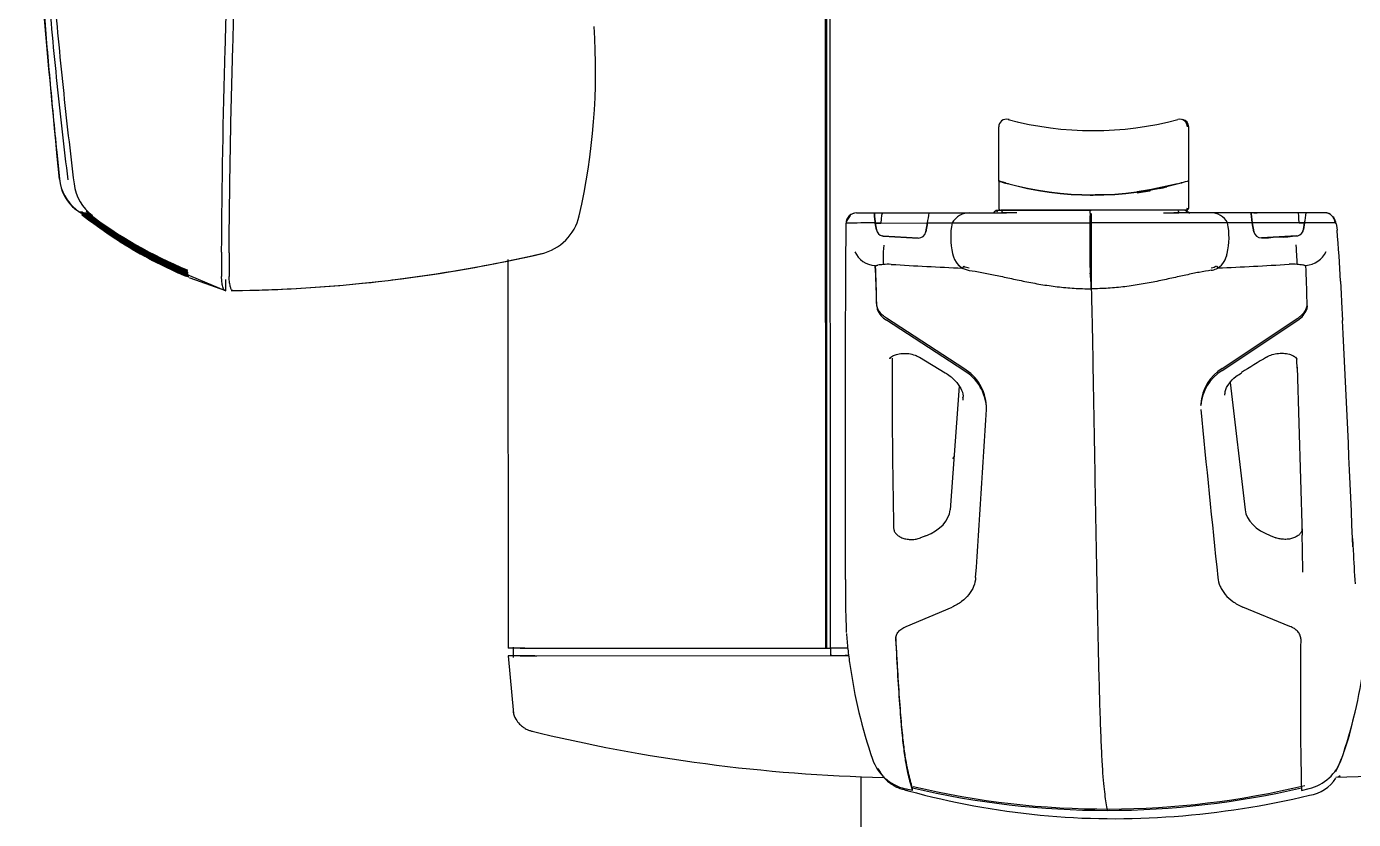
# Model space of a CAD drawing. Header units: millimetres. Extents: x -6176 to 11988, y -1403 to 10916.
# Drawn here: x -5974 to -5447, y 3902 to 4217 of the extents above; entities that cross this region are included whole.
import ezdxf

# ---------------------------------------------------------------- set-up
doc = ezdxf.new("R2010")
doc.units = ezdxf.units.MM

# ---------------------------------------------------------------- blocks, each defined once
blk = doc.blocks.new('08864')
at = {"color": 0, "linetype": 'Continuous'}
for p, q in [((-112.41, 1163.1), (-112.59, 1651.38)), ((-114.25, 1163.1), (-114.34, 1424.05)), ((-113.82, 1163.1), (-113.91, 1424.05)), ((-41.39, 1373.14), (-41.82, 1373.14)), ((-38.08, 1372.33), (-38.16, 1372.33)), ((-45.59, 1348.72), (-45.59, 1370.24)), ((29.83, 1370.24), (29.83, 1348.72)), ((29.91, 1348.72), (29.91, 1370.24)), ((29.92, 1348.72), (29.92, 1370.24)), ((-45.59, 1348.72), (-45.59, 1338.1)), ((14.39, 1345.2), (9.39, 1344.43)), ((14.39, 1344.69), (9.39, 1343.93)), ((14.42, 1345.2), (14.39, 1345.2)), ((14.39, 1345.2), (14.39, 1344.69)), ((14.42, 1344.69), (14.39, 1344.69)), ((25.42, 1347.6), (14.42, 1345.2)), ((14.42, 1345.2), (14.42, 1344.69)), ((19.63, 1346.02), (18.19, 1345.74)), ((25.49, 1347.6), (25.42, 1347.6)), ((29.4, 1348.72), (29.92, 1348.72)), ((29.4, 1348.72), (29.83, 1348.72)), ((29.92, 1338.1), (29.92, 1348.72)), ((-0.15, 1343.26), (-7.27, 1343.26)), ((-412.75, 1337.73), (-410.27, 1336.05)), ((-411.07, 1336.38), (-411.08, 1336.38)), ((-411.04, 1336.39), (-411.01, 1336.39)), ((-411, 1336.37), (-411.04, 1336.37)), ((-410.89, 1336.35), (-410.95, 1336.36)), ((-410.91, 1336.39), (-410.93, 1336.39)), ((-409.66, 1336.39), (-410.93, 1336.39)), ((-410.73, 1336.34), (-410.8, 1336.34)), ((-410.24, 1336.29), (-410.37, 1336.3)), ((-409.91, 1336.25), (-410.07, 1336.27)), ((-409.5, 1336.19), (-409.68, 1336.22)), ((-409.03, 1336.12), (-409.24, 1336.15)), ((-408.5, 1336.05), (-408.74, 1336.08)), ((-407.91, 1335.97), (-408.18, 1336)), ((-408.12, 1336.82), (-405.68, 1334.97)), ((-407.27, 1335.88), (-407.56, 1335.92)), ((-104.57, 1334.97), (-106.16, 1332.65)), ((-94.91, 1336.02), (-91.76, 1336.02)), ((-91.76, 1336.02), (-73.21, 1336.03)), ((-73.21, 1336.03), (-57, 1336.04)), ((-57, 1336.04), (-42.5, 1336.04)), ((-57, 1336.04), (-48.58, 1336.04)), ((-47.33, 1336.51), (-46.65, 1337.08)), ((-46.65, 1337.08), (-44.13, 1337.08)), ((-45.95, 1337.08), (-46.46, 1336.53)), ((-42.62, 1337.1), (-44.59, 1337.1)), ((-42.5, 1336.04), (-44.47, 1336.04)), ((-44.25, 1336.54), (-44.13, 1337.08)), ((-44.13, 1337.08), (-9.22, 1337.1)), ((-9.16, 1337.1), (-42.62, 1337.1)), ((-38.32, 1336.02), (-42.5, 1336.04)), ((-42.49, 1337.08), (-8.86, 1337.1)), ((-9.23, 1336.56), (-9.22, 1337.1)), ((-9.23, 1336.56), (-9.22, 1337.1)), ((25.78, 1337.1), (-9.22, 1337.1)), ((-9.22, 1337.1), (-8.86, 1337.1)), ((28.47, 1337.1), (-8.86, 1337.1)), ((-8.86, 1335.82), (-8.85, 1307.03)), ((19.87, 1336.05), (24.06, 1336.07)), ((38.58, 1336.07), (24.06, 1336.07)), ((24.06, 1336.07), (26.05, 1336.07)), ((28.4, 1337.1), (25.78, 1337.1)), ((25.87, 1336.57), (25.78, 1337.1)), ((28.47, 1337.1), (28.4, 1337.1)), ((29.08, 1336.54), (28.4, 1337.1)), ((29.13, 1336.54), (28.47, 1337.1)), ((28.79, 1337.1), (28.47, 1337.1)), ((29.13, 1336.54), (28.47, 1337.1)), ((28.63, 1337.1), (28.79, 1337.1)), ((29.39, 1336.6), (28.79, 1337.1)), ((30.45, 1336.1), (29.5, 1336.53)), ((38.58, 1336.07), (30.41, 1336.07)), ((54.81, 1336.08), (38.58, 1336.07)), ((73.4, 1336.08), (54.81, 1336.08)), ((76.56, 1336.08), (73.4, 1336.08)), ((83.96, 1336.09), (83.93, 1336.09)), ((87.59, 1334.2), (87.14, 1334.48)), ((-106.32, 1330.9), (-106.34, 1329.09)), ((-106.29, 1331.63), (-106.32, 1330.9)), ((-106.22, 1332.01), (-106.14, 1332.02)), ((-106.22, 1332.01), (-106.22, 1332.01)), ((-106.14, 1332.02), (-106.13, 1332.02)), ((-94.6, 1332.02), (-94.6, 1332.02)), ((-94.6, 1332.02), (-92.48, 1332.02)), ((-94.15, 1329.32), (-94.6, 1332.02)), ((-92.48, 1332.02), (-94.6, 1332.02)), ((-94.6, 1332.02), (-94.15, 1329.32)), ((-94.6, 1332.02), (-94.6, 1332.02)), ((-92.48, 1332.02), (-92.43, 1332.02)), ((-92.43, 1332.02), (-92.42, 1332.02)), ((-92.42, 1332.02), (-73.88, 1332.03)), ((-74.5, 1328.52), (-73.88, 1332.03)), ((-73.88, 1332.03), (-74.5, 1328.52)), ((-73.88, 1332.03), (-64.07, 1332.03)), ((-64.07, 1332.03), (-9.37, 1332.06)), ((45.36, 1332.08), (-9.37, 1332.06)), ((55.18, 1332.08), (45.36, 1332.08)), ((73.76, 1332.09), (55.18, 1332.08)), ((55.78, 1328.57), (55.18, 1332.08)), ((55.18, 1332.08), (55.78, 1328.57)), ((73.77, 1332.09), (73.76, 1332.09)), ((73.82, 1332.09), (73.77, 1332.09)), ((75.95, 1332.09), (73.82, 1332.09)), ((73.82, 1332.09), (75.95, 1332.09)), ((75.48, 1329.39), (75.95, 1332.09)), ((75.95, 1332.09), (75.48, 1329.39)), ((75.95, 1332.09), (75.95, 1332.09)), ((75.95, 1332.09), (75.95, 1332.09)), ((87.93, 1332.09), (87.92, 1332.09)), ((88.06, 1332.08), (87.93, 1332.09)), ((88.06, 1332.08), (88.07, 1332.08)), ((88.07, 1332.08), (88.1, 1332.07)), ((88.1, 1332.07), (88.33, 1331.91)), ((88.33, 1331.91), (88.39, 1331.83)), ((88.39, 1331.83), (88.45, 1331.7)), ((88.45, 1331.7), (88.63, 1330.97)), ((88.63, 1330.97), (88.87, 1329.16)), ((-91.49, 1326.86), (-91.91, 1326.93)), ((-77.53, 1326.04), (-91.49, 1326.86)), ((-91.49, 1326.86), (-77.53, 1326.04)), ((58.82, 1326.09), (72.79, 1326.92)), ((72.79, 1326.92), (58.82, 1326.09)), ((67.46, 1326.46), (62.57, 1326.2)), ((72.79, 1326.92), (73.21, 1326.99)), ((-374.62, 1314.39), (-352.61, 1305.04)), ((-240.59, 1317.46), (-240.53, 1163.06)), ((-94.5, 1313.16), (-94.61, 1314.74)), ((-59.49, 1314.9), (-60.06, 1314.13)), ((41, 1314.94), (41.55, 1314.17)), ((76.52, 1313.22), (76.41, 1314.81)), ((-366.91, 1310.27), (-352.86, 1305.14)), ((90.24, 1308.85), (90.53, 1303.83)), ((90.53, 1303.83), (90.69, 1300.76)), ((-106.51, 1300.69), (-106.53, 1293.28)), ((-94.06, 1299.05), (-93.85, 1297.77)), ((76.96, 1299.11), (76.8, 1297.83)), ((90.69, 1300.76), (91.08, 1293.35)), ((-59.47, 1273.38), (-90.11, 1293.4)), ((-59.46, 1274.15), (-90.1, 1294.16)), ((43.26, 1273.42), (73.24, 1293.46)), ((43.27, 1274.19), (73.25, 1294.22)), ((-77.04, 1278.67), (-66.84, 1272.5)), ((72.97, 1274.8), (75, 1208.03)), ((-61.3, 1267.18), (-64.91, 1218.05)), ((46.45, 1268.7), (52.31, 1218.09)), ((34.67, 1260.23), (34.66, 1259.46)), ((-50.4, 1257.89), (-50.38, 1259.33)), ((-87.33, 1210.79), (-87.33, 1210.8)), ((-74.48, 1207.77), (-76.7, 1206.92)), ((62.31, 1207.82), (64.57, 1206.97)), ((-106.55, 1206.59), (-106.54, 1201.83)), ((-76.7, 1206.92), (-76.7, 1206.92)), ((64.57, 1206.97), (64.57, 1206.97)), ((95.19, 1203.38), (95.02, 1206.88)), ((95.02, 1206.66), (95.24, 1201.91)), ((-106.51, 1188.55), (-106.5, 1184.58)), ((-106.5, 1184.58), (-106.48, 1181.93)), ((-106.46, 1180.31), (-106.46, 1180.18)), ((-82.36, 1171.69), (-64.11, 1179.39)), ((70.09, 1171.75), (51.37, 1179.43)), ((-240.53, 1160.06), (-238.42, 1137.11)), ((-238.53, 1163.48), (-238.53, 1159.33)), ((-235.69, 1163.06), (-230.63, 1163.06)), ((-235.69, 1160.06), (-230.63, 1160.06)), ((-233.92, 1163.06), (-229.87, 1163.06)), ((-229.87, 1160.06), (-233.92, 1160.06)), ((-233.25, 1160.06), (-229.07, 1160.06)), ((-230.63, 1160.06), (-106.58, 1160.11)), ((-229.87, 1163.06), (-113.82, 1163.1)), ((-229.87, 1160.06), (-112.25, 1160.1)), ((-229.07, 1160.06), (-112.17, 1160.1)), ((-114.25, 1163.1), (-113.82, 1163.1)), ((-113.82, 1163.1), (-112.25, 1163.1)), ((-112.41, 1163.1), (-112.4, 1163.1)), ((-111.17, 1163.1), (-112.41, 1163.1)), ((-111.92, 1160.1), (-112.4, 1160.1)), ((-112.25, 1160.1), (-112.25, 1163.1)), ((-111.92, 1160.1), (-105.19, 1160.11)), ((-105.14, 1160.11), (-106.58, 1160.11)), ((-100.32, 1112.09), (-99.93, 56.52)), ((-79.82, 1106.51), (-82.85, 1107.22)), ((-79.82, 1106.51), (-79.83, 1107.55)), ((74.72, 1106.57), (77.75, 1107.28))]:
    blk.add_line(p, q, dxfattribs=at)
for centre, radius, start, end in [((-466.03, 1392.75), 260.28, 347.1497, 3.8219), ((-466.03, 1392.75), 260.28, 347.1497, 3.8219), ((-42.59, 1370.24), 3, 75.196, 180.0059), ((-8.09, 1500.72), 131.96, 255.1913, 284.8087), ((26.4, 1370.24), 3, 359.9941, 104.804), ((26.92, 1370.24), 3, 359.9941, 78.6035), ((-402.36, 1350.51), 16.41, 183.4875, 233.2662), ((-394.6, 1349.8), 18.51, 187.0464, 233.2381), ((-8.14, 1474.72), 131.46, 254.7877, 285.2123), ((-8.14, 1471.07), 127.96, 254.3613, 285.6387), ((-0.46, 1440.3), 96.39, 281.1536, 283.0268), ((-19.13, 1511.44), 169.81, 285.5369, 286.6086), ((-9.86, 1483.14), 140.04, 284.9843, 286.281), ((-7.57, 1471.29), 128.18, 269.2626, 269.7587), ((-299.63, 1475.35), 177.83, 231.4293, 231.7263), ((-299.77, 1475.4), 177.65, 231.545, 247.5117), ((-299.85, 1475.46), 177.54, 231.6261, 231.9304), ((-299.9, 1475.48), 177.44, 231.6874, 247.5061), ((-299.2, 1475.3), 178.35, 231.6316, 247.0858), ((-299.25, 1475.31), 178.3, 231.6431, 247.1024), ((-299.33, 1475.31), 178.23, 231.6595, 247.1322), ((-299.38, 1475.31), 178.17, 231.6702, 247.5341), ((-299.46, 1475.32), 178.08, 231.6876, 247.1889), ((-299.51, 1475.32), 178.01, 231.6977, 247.5262), ((-299.13, 1475.31), 178.42, 231.7637, 247.1598), ((-299.08, 1475.31), 178.45, 231.7512, 247.1425), ((-300.04, 1475.58), 177.23, 231.8589, 247.5023), ((-300.13, 1475.69), 177.13, 231.9762, 247.5083), ((-299.59, 1475.35), 177.91, 232.0327, 247.1423), ((-300.17, 1475.72), 177.02, 232.0539, 247.5009), ((-299.63, 1475.35), 177.83, 232.0422, 247.5186), ((-299.72, 1475.39), 177.73, 232.064, 247.5178), ((-300.27, 1475.85), 176.92, 232.1873, 247.5102), ((-300.32, 1475.89), 176.8, 232.2736, 247.5025), ((-299.85, 1475.46), 177.54, 232.2849, 247.5127), ((-299.99, 1475.56), 177.34, 232.3228, 247.5093), ((-300.42, 1476.06), 176.71, 232.4239, 247.5158), ((-300.46, 1476.1), 176.59, 232.519, 247.5079), ((-300.57, 1476.3), 176.51, 232.687, 247.5255), ((-300.61, 1476.35), 176.38, 232.7914, 247.5175), ((-158.01, 1348.15), 85.66, 349.1524, 351.8648), ((-157.94, 1348.14), 85.59, 349.1513, 351.866), ((-57.25, 1328.22), 7.82, 88.2148, 150.7858), ((-57.25, 1328.22), 7.82, 88.2148, 150.7858), ((-44.59, 1338.1), 1, 179.9956, 269.9956), ((62.81, 1331.78), 72.18, 176.7299, 179.7817), ((-21.24, 1336.68), 12.01, 356.2775, 359.4324), ((-20.55, 1336.65), 11.32, 356.182, 359.5279), ((28.4, 1338.1), 1, 270.0044, 0.0044), ((28.92, 1338.1), 1, 270, 358.8544), ((30.37, 1338.07), 2, 230.0056, 270.0173), ((38.78, 1328.65), 7.42, 27.4558, 91.5243), ((38.78, 1328.65), 7.42, 27.4558, 91.5243), ((57, 2170.53), 834.45, 269.91442, 270.00533), ((37.83, 1339.92), 38.91, 348.3853, 354.3432), ((41.47, 1339.37), 35.24, 348.0743, 354.6531), ((7726.14, 1269.61), 7832.7, 179.564932, 179.713479), ((-100.03, 1331.18), 6.28, 174.7148, 175.8901), ((-103.99, 1331.53), 2.3, 172.2811, 174.3532), ((-106.19, 1331.98), 0.0396, 132.6149, 147.1168), ((-95.43, -6179.49), 7511.52, 89.993703, 90.081649), ((-94.3, -7900.26), 9232.29, 90.001888, 90.073445), ((-91.23, 1329.82), 2.97, 189.5449, 256.7292), ((-91.23, 1329.82), 2.97, 189.5465, 256.7276), ((-37.12, 1326.38), 27.54, 168.144, 193.6523), ((-37.12, 1326.38), 27.54, 168.144, 193.6523), ((1137.45, 1327.02), 1146.84, 179.74838, 180.46117), ((1133.72, 1326.99), 1143.11, 179.74633, 180.46145), ((16.99, 1326.4), 28.94, 347.0587, 11.3147), ((16.99, 1326.4), 28.94, 347.0587, 11.3147), ((72.53, 1329.9), 3, 283.2927, 350.0391), ((72.53, 1329.9), 3, 283.2917, 350.0401), ((82.8, -8464.74), 9796.83, 89.970038, 90.04005), ((82.86, -9160.46), 10492.55, 89.972368, 90.037738), ((-482.59, 1280.17), 573.55, 2.86688, 4.90019), ((-299.01, 1475.32), 178.5, 237.6047, 247.1209), ((-91.22, 1329.84), 2.99, 256.7191, 264.8611), ((-77.45, 1329.04), 3, 268.4384, 350.0228), ((-77.45, 1329.04), 3, 268.4385, 350.0227), ((58.73, 1329.09), 3, 189.9505, 271.694), ((58.73, 1329.09), 3, 189.9557, 271.6888), ((56.46, 1473.08), 147, 270.9165, 272.3805), ((56.17, 1502.78), 176.68, 273.6621, 274.8724), ((72.52, 1329.91), 3.01, 275.1709, 283.2941), ((216.15, 1314.57), 570.54, 179.4164, 180.3853), ((184.75, 1314.64), 536.14, 179.413, 180.4152), ((-356.64, 1880.87), 575.74, 270.67455, 282.98412), ((-356.64, 1880.87), 575.74, 270.67455, 282.98412), ((-356.69, 1882.72), 577.59, 276.96171, 283.03138), ((-56, 1321.05), 7.97, 188.4631, 260.5372), ((-55.23, 1321.48), 8.8, 190.5165, 236.6951), ((36.51, 1321.39), 8.81, 304.8797, 350.3585), ((75.72, 1324.89), 9.76, 274.43, 334.2821), ((-298.96, 1475.32), 178.53, 244.8188, 247.1056), ((-346.09, 1315.19), 22.04, 184.7073, 185.1835), ((-351.61, 1314.65), 16.49, 185.9581, 186.547), ((-413.38, 1296.65), 319.35, 0.5676, 3.3026), ((-654.92, 1288.72), 560.95, 1.0546, 2.4965), ((-70.72, 1121.92), 194.71, 96.1146, 96.745), ((-89.39, 1296.88), 18.75, 86.5319, 96.3481), ((-14.78, 2454.68), 1141.45, 266.30947, 267.7263), ((-56.34, 1320.87), 6.75, 242.1097, 261.7203), ((78.84, 1317.05), 88.19, 179.5192, 183.1999), ((78.71, 1317.05), 88.06, 179.5187, 183.2048), ((37.94, 1320.47), 6.31, 278.6455, 298.9222), ((-4.74, 2459.94), 1146.71, 272.31338, 273.72587), ((70.93, 1296.42), 19.27, 83.7884, 93.4479), ((36.39, 964.87), 352.61, 83.6756, 84.0374), ((-473.52, 1289.06), 550.58, 1.0455, 2.5147), ((-355.15, 1314.22), 12.92, 187.4878, 188.1808), ((-357.86, 1313.81), 10.18, 189.2602, 190.0669), ((-360.19, 1313.37), 7.82, 191.3214, 192.2796), ((-362.17, 1312.91), 5.78, 193.7836, 194.957), ((-363.68, 1312.48), 4.21, 196.7858, 198.2338), ((-364.81, 1312.09), 3.01, 200.4789, 202.2873), ((-365.66, 1311.72), 2.09, 205.0784, 207.3908), ((-366.23, 1311.4), 1.44, 210.9657, 213.9336), ((-366.58, 1311.15), 1.01, 218.3554, 222.0731), ((-366.81, 1310.92), 0.676, 227.8288, 232.7973), ((-366.88, 1310.82), 0.562, 239.6877, 245.21), ((-366.94, 1310.68), 0.41, 253.5574, 260.1673), ((-356.69, 1882.72), 577.59, 270.60314, 276.50961), ((-66.82, 1305.6), 57.98, 0.2966, 6.4616), ((-66.82, 1305.6), 57.98, 0.2966, 6.4616), ((-85.94, 1300.75), 8.45, 200.6593, 240.4293), ((69.25, 1300.34), 7.96, 300.0349, 341.5695), ((16374.33, 1247.51), 16480.93, 179.840885, 180.142271), ((-13458.9, 633.69), 13566.02, 2.42064, 2.787157), ((2806.68, 1271.76), 2894.65, 179.86906, 181.20679), ((1277.89, -717.12), 2337.65, 121.37471, 121.66244), ((-2823.86, 1149.25), 2899.55, 2.47353, 2.55086), ((-68.49, 1257.72), 18.07, 0.5376, 60.0873), ((-68.48, 1258.49), 18.07, 2.6429, 60.0899), ((52.07, 1258.47), 17.35, 120.5124, 176.7919), ((52.08, 1259.24), 17.35, 120.5098, 176.7913), ((-74.23, 1261.43), 14.52, 0.9366, 5.7016), ((-18599.02, 2425.66), 18585.33, 356.191344, 356.397551), ((8207.37, 2050.08), 8210.94, 185.536292, 186.004407), ((-78.18, 1243.17), 15.34, 341.7823, 345.0748), ((-2700.63, 1157.65), 2776.11, 0.73425, 1.03914), ((492.79, 1220.12), 397.96, 182.623, 184.5386), ((194.37, 1185.8), 300.88, 180.738, 181.0466), ((389.58, 1189.99), 496.14, 181.1331, 182.3073), ((77.78, 1183.28), 184.44, 184.4505, 186.3997), ((1796.18, 1145.04), 1721.9, 179.27609, 181.28033), ((-235.7, -4849.58), 6012.64, 90.027677, 90.046046), ((-235.41, -5675.36), 6835.42, 90.002329, 90.042913), ((-233.87, -4729.31), 5892.37, 90.000484, 90.045314), ((-233.9, -4640.45), 5800.51, 89.993519, 90.045695), ((118.5, 1187.85), 225.41, 186.399, 187.9762), ((94.58, 1184.47), 201.25, 187.9697, 199.012), ((-99.74, 1184.4), 201.25, 341.0301, 352.0724), ((-17.84, 1159.48), 115.81, 341.0982, 347.8619), ((-76.4, 1766.01), 654.45, 256.24145, 268.70176), ((73.06, 1766.39), 654.78, 271.34269, 283.6615), ((-78.62, 1124.77), 18.05, 198.9368, 256.4628), ((73.51, 1124.83), 18.05, 283.5793, 341.1053), ((32.01, 1142.98), 63.31, 332.842, 337.9543), ((-2.23, 1439.85), 341.24, 256.8556, 269.9463), ((-2.67, 1434.37), 335.22, 256.7477, 283.5824), ((-3.12, 1439.85), 341.24, 270.0958, 283.1865), ((75.7, 1119.51), 15.03, 278.5927, 327.5402), ((0.34, 1402.34), 307.02, 254.5367, 274.4531), ((-1.24, 1435.31), 340.02, 274.2873, 283.4669)]:
    blk.add_arc(centre, radius, start, end, dxfattribs=at)
for centre, major_axis, ratio, start_param, end_param in [((-400.86, 1351.39), (0, -18), 0.999848, 4.816515, 5.603714), ((-231.76, 1339.32), (0, -20), 0.999848, 0.226183, 1.346206), ((-231.76, 1339.32), (0, -20), 0.999848, 0.226183, 1.346206), ((-102.08, 1331.87), (0.47, -4.12), 0.999971, 3.352442, 4.566464), ((-102.08, 1331.88), (0.11, -4.14), 0.999972, 3.115122, 4.653623), ((-91.75, 1324.64), (0, -11.38), 0.078255, 3.141414, 4.006429), ((-9.22, 1324.65), (0, 11.41), 0.017441, 0.166018, 0.863943), ((73.4, 1324.7), (0, -11.38), 0.043437, 2.276755, 3.14177), ((83.93, 1331.94), (-0.02, -4.14), 0.999105, 1.607701, 3.146201), ((83.96, 1331.94), (-0.03, -4.15), 0.999098, 1.610841, 3.14923), ((84.08, 1331.69), (-2.43, -3.55), 0.99876, 2.201593, 2.792858), ((-93.96, 1324.7), (-9.67, -1.1), 0.989721, 0.326657, 1.377258), ((-90.64, 1324.7), (-0.69, -9.57), 0.056384, 4.870082, 6.00248), ((72.29, 1324.76), (0.7, -9.57), 0.02162, 0.283245, 1.415643), ((-84.92, 1218.84), (20.02, -0.32), 0.642134, 5.270871, 6.246247), ((72.28, 1218.9), (-20.02, 0.25), 0.642225, 0.082385, 1.057761), ((2.42, 1163.14), (300, 0.11), 0.000006, 1.939318, 1.959138)]:
    blk.add_ellipse(centre, major_axis=major_axis, ratio=ratio, start_param=start_param, end_param=end_param, dxfattribs=at)
for points, knots in [([(-427.79, 1660.08), (-429.52, 1631.91), (-432.34, 1583.68), (-430.85, 1504.23), (-426.25, 1425.17), (-421.64, 1377.32), (-418.87, 1349.49)], [0, 0, 0, 0, 0.247392, 0.501135, 0.754887, 1, 1, 1, 1]), ([(-415.32, 1349.19), (-416.1, 1355.54), (-416.85, 1361.89), (-418.29, 1374.63), (-418.98, 1381.01), (-420.97, 1400.19), (-422.18, 1413.01), (-424.38, 1438.71), (-425.35, 1451.6), (-427.05, 1477.43), (-427.77, 1490.38), (-428.91, 1516.32), (-429.34, 1529.29), (-429.85, 1555.25), (-429.93, 1568.24), (-429.76, 1587.73), (-429.66, 1594.22), (-429.34, 1607.22), (-429.13, 1613.73), (-428.71, 1623.49), (-428.56, 1626.74), (-428.22, 1633.25), (-428.04, 1636.51), (-427.63, 1643.03), (-427.41, 1646.3), (-426.92, 1652.83), (-426.66, 1656.1), (-426.37, 1659.38)], [0, 0, 0, 0, 0.0625, 0.0625, 0.125, 0.125, 0.25, 0.25, 0.375, 0.375, 0.5, 0.5, 0.625, 0.625, 0.75, 0.75, 0.8125, 0.8125, 0.875, 0.875, 0.90625, 0.90625, 0.9375, 0.9375, 0.96875, 0.96875, 1, 1, 1, 1]), ([(-424.28, 1659.18), (-424.57, 1655.89), (-424.84, 1652.61), (-425.32, 1646.05), (-425.55, 1642.77), (-425.96, 1636.22), (-426.14, 1632.95), (-426.48, 1626.4), (-426.64, 1623.13), (-427.05, 1613.32), (-427.26, 1606.78), (-427.58, 1593.71), (-427.68, 1587.17), (-427.84, 1567.57), (-427.74, 1554.51), (-427.34, 1534.91), (-427.17, 1528.38), (-426.74, 1515.33), (-426.48, 1508.81), (-425.61, 1489.28), (-424.88, 1476.29), (-423.15, 1450.36), (-422.16, 1437.42), (-419.93, 1411.61), (-418.7, 1398.74), (-416.68, 1379.48), (-415.98, 1373.08), (-414.52, 1360.29), (-413.76, 1353.9), (-412.97, 1347.53)], [0, 0, 0, 0, 0.03125, 0.03125, 0.0625, 0.0625, 0.09375, 0.09375, 0.125, 0.125, 0.1875, 0.1875, 0.25, 0.25, 0.375, 0.375, 0.4375, 0.4375, 0.5, 0.5, 0.625, 0.625, 0.75, 0.75, 0.875, 0.875, 0.9375, 0.9375, 1, 1, 1, 1]), ([(-354.36, 1320.39), (-354.17, 1347.28), (-353.71, 1374.18), (-352.54, 1414.53), (-352.07, 1427.98), (-350.95, 1454.88), (-350.3, 1468.32), (-348.8, 1495.21), (-347.94, 1508.65), (-346.01, 1535.52), (-344.93, 1548.94), (-342.5, 1575.75), (-341.16, 1589.14), (-338.16, 1615.88), (-336.51, 1629.24), (-334.68, 1642.57)], [0, 0, 0, 0, 0.25, 0.25, 0.375, 0.375, 0.5, 0.5, 0.625, 0.625, 0.75, 0.75, 0.875, 0.875, 1, 1, 1, 1]), ([(-351.36, 1320.13), (-351.27, 1333.59), (-351.1, 1347.04), (-350.64, 1373.96), (-350.33, 1387.41), (-349.16, 1427.79), (-348.06, 1454.7), (-345.8, 1495.05), (-344.95, 1508.5), (-343.01, 1535.38), (-341.93, 1548.81), (-339.5, 1575.65), (-338.15, 1589.06), (-335.15, 1615.84), (-333.49, 1629.22), (-331.65, 1642.57)], [0, 0, 0, 0, 0.125, 0.125, 0.25, 0.25, 0.5, 0.5, 0.625, 0.625, 0.75, 0.75, 0.875, 0.875, 1, 1, 1, 1]), ([(-427.96, 1459.29), (-427.72, 1455.2), (-427.15, 1446.27), (-426.19, 1432.51), (-425.09, 1418.03), (-423.9, 1403.55), (-422.64, 1389.08), (-421.29, 1374.62), (-419.99, 1361.43), (-419.13, 1353.07), (-418.76, 1349.52)], [0.6460076, 0.6460076, 0.6460076, 0.6460076, 0.6855665, 0.732242, 0.7789176, 0.8255932, 0.8722688, 0.9189443, 0.9656199, 1, 1, 1, 1]), ([(-45.59, 1348.72), (-45.59, 1348.72), (-45.59, 1348.72), (-45.58, 1348.72), (-45.56, 1348.71), (-45.53, 1348.7), (-45.49, 1348.69), (-45.45, 1348.67), (-45.4, 1348.66), (-45.33, 1348.64), (-45.27, 1348.62), (-45.19, 1348.59), (-44.98, 1348.53), (-44.55, 1348.4), (-43.96, 1348.22), (-43.51, 1348.09), (-43.22, 1348.01), (-42.93, 1347.92), (-42.74, 1347.87), (-42.64, 1347.84)], [0, 0, 0, 0, 0.033772, 0.067532, 0.101288, 0.135044, 0.168802, 0.202561, 0.236319, 0.270075, 0.303832, 0.337588, 0.371345, 0.558297, 0.745282, 0.80896, 0.872639, 0.936319, 1, 1, 1, 1]), ([(-42.64, 1347.87), (-42.74, 1347.89), (-42.93, 1347.95), (-43.22, 1348.03), (-43.51, 1348.11), (-43.96, 1348.24), (-44.55, 1348.4), (-44.98, 1348.53), (-45.19, 1348.6), (-45.27, 1348.62), (-45.33, 1348.64), (-45.39, 1348.66), (-45.45, 1348.68), (-45.49, 1348.69), (-45.53, 1348.7), (-45.56, 1348.71), (-45.58, 1348.72), (-45.59, 1348.72), (-45.59, 1348.72), (-45.59, 1348.72)], [0, 0, 0, 0, 0.063499, 0.126998, 0.190496, 0.253992, 0.440846, 0.627669, 0.661515, 0.695362, 0.729208, 0.763054, 0.796902, 0.830751, 0.864598, 0.898444, 0.93229, 0.966139, 1, 1, 1, 1]), ([(-42.21, 1347.77), (-42.21, 1347.77), (-42.13, 1347.75), (-41.79, 1347.66), (-41.5, 1347.59)], [0.4955216, 0.4955216, 0.4955216, 0.4955216, 0.5620091, 0.6788437, 0.6788437, 0.6788437, 0.6788437]), ([(-102.08, 1336.02), (-102.05, 1336.02), (-101.98, 1336.02), (-101.87, 1336.02), (-101.76, 1336.02), (-101.63, 1336.02), (-101.5, 1336.02), (-101.36, 1336.02), (-101.14, 1336.02), (-100.83, 1336.02), (-100.42, 1336.02), (-100.03, 1336.02), (-99.69, 1336.02), (-99.39, 1336.02), (-99.11, 1336.02), (-98.83, 1336.02), (-98.52, 1336.02), (-98.19, 1336.02), (-97.83, 1336.02), (-97.45, 1336.02), (-96.87, 1336.02), (-96.02, 1336.02), (-95.3, 1336.02), (-94.91, 1336.02)], [0, 0, 0, 0, 0.031775, 0.062943, 0.093565, 0.123703, 0.153419, 0.182772, 0.211825, 0.282132, 0.34862, 0.411567, 0.453529, 0.49333, 0.530916, 0.566197, 0.599106, 0.641508, 0.684173, 0.727283, 0.770916, 0.879493, 1, 1, 1, 1]), ([(-94.6, 1332.02), (-94.69, 1332.63), (-94.76, 1333.18), (-94.85, 1333.9), (-94.88, 1334.13), (-94.92, 1334.55), (-94.94, 1334.74), (-94.98, 1335.26), (-94.99, 1335.53), (-94.99, 1335.81), (-94.98, 1335.89), (-94.95, 1335.99), (-94.94, 1336.02), (-94.91, 1336.02)], [0, 0, 0, 0, 0.25, 0.25, 0.375, 0.375, 0.5, 0.5, 0.75, 0.75, 0.875, 0.875, 1, 1, 1, 1]), ([(-94.91, 1336.02), (-94.94, 1336.02), (-94.95, 1335.99), (-94.98, 1335.89), (-94.98, 1335.82), (-94.99, 1335.63), (-94.99, 1335.51), (-94.98, 1335.24), (-94.97, 1335.09), (-94.94, 1334.74), (-94.92, 1334.55), (-94.88, 1334.13), (-94.85, 1333.91), (-94.76, 1333.18), (-94.69, 1332.63), (-94.6, 1332.02)], [0, 0, 0, 0, 0.125, 0.125, 0.25, 0.25, 0.375, 0.375, 0.5, 0.5, 0.625, 0.625, 0.75, 0.75, 1, 1, 1, 1]), ([(-47.28, 1336.51), (-47.31, 1336.48), (-47.36, 1336.44), (-47.43, 1336.38), (-47.5, 1336.33), (-47.57, 1336.26), (-47.58, 1336.22), (-47.58, 1336.2), (-47.58, 1336.2)], [0, 0, 0, 0, 0.0180984, 0.0377511, 0.0608544, 0.0888246, 0.1631182, 0.170994, 0.170994, 0.170994, 0.170994]), ([(-44.25, 1336.54), (-44.28, 1336.39), (-44.31, 1336.26), (-44.39, 1336.08), (-44.43, 1336.04), (-44.47, 1336.04)], [0, 0, 0, 0, 0.5, 0.5, 1, 1, 1, 1]), ([(25.87, 1336.57), (25.9, 1336.41), (25.92, 1336.28), (25.99, 1336.11), (26.02, 1336.07), (26.05, 1336.07)], [0, 0, 0, 0, 0.5, 0.5, 1, 1, 1, 1]), ([(55.18, 1332.08), (55.09, 1332.71), (55.01, 1333.27), (54.92, 1334.02), (54.89, 1334.25), (54.84, 1334.67), (54.82, 1334.86), (54.79, 1335.2), (54.78, 1335.35), (54.76, 1335.62), (54.76, 1335.73), (54.76, 1335.99), (54.78, 1336.08), (54.81, 1336.08)], [0, 0, 0, 0, 0.25, 0.25, 0.375, 0.375, 0.5, 0.5, 0.625, 0.625, 0.75, 0.75, 1, 1, 1, 1]), ([(54.81, 1336.08), (54.78, 1336.08), (54.76, 1335.99), (54.76, 1335.72), (54.76, 1335.61), (54.78, 1335.35), (54.79, 1335.2), (54.82, 1334.86), (54.84, 1334.67), (54.89, 1334.24), (54.92, 1334.01), (55.01, 1333.27), (55.09, 1332.71), (55.18, 1332.08)], [0, 0, 0, 0, 0.25, 0.25, 0.375, 0.375, 0.5, 0.5, 0.625, 0.625, 0.75, 0.75, 1, 1, 1, 1]), ([(83.93, 1336.09), (83.69, 1336.09), (83.37, 1336.09), (82.79, 1336.09), (82.59, 1336.09), (82.17, 1336.09), (81.94, 1336.09), (81.25, 1336.09), (80.75, 1336.09), (79.99, 1336.09), (79.73, 1336.09), (79.23, 1336.09), (78.98, 1336.09), (78.22, 1336.09), (77.72, 1336.09), (77.01, 1336.08), (76.78, 1336.08), (76.56, 1336.08)], [0, 0, 0, 0, 0.181975, 0.181975, 0.272963, 0.272963, 0.36395, 0.36395, 0.545926, 0.545926, 0.636913, 0.636913, 0.727901, 0.727901, 0.909876, 0.909876, 1, 1, 1, 1]), ([(38.89, 1313.22), (39.26, 1313.27), (39.61, 1313.35), (40.3, 1313.56), (40.64, 1313.69), (41.62, 1314.17), (42.24, 1314.6), (43.07, 1315.44), (43.33, 1315.75), (43.82, 1316.43), (44.05, 1316.8), (44.45, 1317.61), (44.64, 1318.04), (44.95, 1318.94), (45.09, 1319.42), (45.19, 1319.92)], [0, 0, 0, 0, 0.125, 0.125, 0.25, 0.25, 0.5, 0.5, 0.625, 0.625, 0.75, 0.75, 0.875, 0.875, 1, 1, 1, 1]), ([(-94.61, 1314.74), (-94.62, 1314.81), (-94.6, 1314.87), (-94.52, 1314.98), (-94.45, 1315.03), (-94.28, 1315.12), (-94.17, 1315.16), (-93.91, 1315.23), (-93.76, 1315.25), (-93.59, 1315.28)], [0, 0, 0, 0, 0.25, 0.25, 0.5, 0.5, 0.75, 0.75, 1, 1, 1, 1]), ([(-57.31, 1313.18), (-55.72, 1312.97), (-54.06, 1312.7), (-50.59, 1312.07), (-48.79, 1311.71), (-46.01, 1311.13), (-45.06, 1310.92), (-43.15, 1310.51), (-42.18, 1310.3), (-39.23, 1309.66), (-37.22, 1309.23), (-34.12, 1308.6), (-33.07, 1308.4), (-30.97, 1308.01), (-29.91, 1307.82), (-27.76, 1307.46), (-26.68, 1307.3), (-24.5, 1306.98), (-23.4, 1306.84), (-20.08, 1306.45), (-17.85, 1306.24), (-13.37, 1305.97), (-11.12, 1305.9), (-8.85, 1305.9)], [0, 0, 0, 0, 0.125, 0.125, 0.25, 0.25, 0.3125, 0.3125, 0.375, 0.375, 0.5, 0.5, 0.5625, 0.5625, 0.625, 0.625, 0.6875, 0.6875, 0.75, 0.75, 0.875, 0.875, 1, 1, 1, 1]), ([(38.89, 1313.22), (37.37, 1313), (35.76, 1312.73), (32.39, 1312.1), (30.64, 1311.74), (27.92, 1311.15), (27, 1310.95), (25.13, 1310.53), (24.17, 1310.32), (21.28, 1309.68), (19.3, 1309.25), (16.25, 1308.62), (15.22, 1308.42), (13.14, 1308.03), (12.09, 1307.84), (9.97, 1307.48), (8.9, 1307.31), (6.74, 1306.99), (5.65, 1306.85), (2.36, 1306.45), (0.14, 1306.25), (-4.32, 1305.97), (-6.57, 1305.9), (-8.85, 1305.9)], [0, 0, 0, 0, 0.125, 0.125, 0.25, 0.25, 0.3125, 0.3125, 0.375, 0.375, 0.5, 0.5, 0.5625, 0.5625, 0.625, 0.625, 0.6875, 0.6875, 0.75, 0.75, 0.875, 0.875, 1, 1, 1, 1]), ([(76.41, 1314.81), (76.4, 1314.87), (76.37, 1314.94), (76.26, 1315.05), (76.19, 1315.1), (75.99, 1315.18), (75.86, 1315.22), (75.58, 1315.29), (75.41, 1315.32), (75.23, 1315.34)], [0, 0, 0, 0, 0.25, 0.25, 0.5, 0.5, 0.75, 0.75, 1, 1, 1, 1]), ([(-353.02, 1305.17), (-353.03, 1305.17), (-353.07, 1305.19), (-353.13, 1305.22), (-353.2, 1305.26), (-353.26, 1305.32), (-353.32, 1305.38), (-353.38, 1305.45), (-353.43, 1305.54), (-353.49, 1305.63), (-353.54, 1305.73), (-353.6, 1305.84), (-353.65, 1305.97), (-353.7, 1306.1), (-353.75, 1306.24), (-353.79, 1306.39), (-353.84, 1306.55), (-353.93, 1306.92), (-354.07, 1307.58), (-354.19, 1308.45), (-354.26, 1309.18), (-354.31, 1309.69), (-354.34, 1310.2), (-354.37, 1310.56), (-354.38, 1310.74)], [0.0660665, 0.0660665, 0.0660665, 0.0660665, 0.0885294, 0.1180438, 0.1475603, 0.1770787, 0.2065989, 0.2361209, 0.2656444, 0.2951694, 0.3246958, 0.3542233, 0.383752, 0.4132816, 0.442812, 0.4723432, 0.501875, 0.5314072, 0.6642027, 0.7970753, 0.8506526, 0.902332, 0.9521142, 1, 1, 1, 1]), ([(-349.86, 1305.17), (-349.96, 1305.17), (-350.06, 1305.2), (-350.24, 1305.32), (-350.32, 1305.4), (-350.57, 1305.75), (-350.71, 1306.1), (-350.96, 1307.03), (-351.07, 1307.61), (-351.25, 1309.01), (-351.32, 1309.82), (-351.38, 1310.75)], [0, 0, 0, 0, 0.125, 0.125, 0.25, 0.25, 0.5, 0.5, 0.75, 0.75, 1, 1, 1, 1]), ([(-8.85, 1307.03), (-8.78, 1304.95), (-8.71, 1302.48), (-8.58, 1297.2), (-8.52, 1294.38), (-8.34, 1285.63), (-8.23, 1279.47), (-8, 1266.96), (-7.89, 1260.6), (-7.67, 1247.82), (-7.56, 1241.41), (-7.23, 1222.25), (-7.01, 1209.58), (-6.55, 1185.13), (-6.31, 1173.34), (-5.93, 1157.04), (-5.81, 1151.87), (-5.54, 1142.31), (-5.41, 1137.9), (-5.13, 1129.95), (-4.99, 1126.4), (-4.77, 1121.74), (-4.69, 1120.29), (-4.55, 1117.59), (-4.47, 1116.34), (-4.09, 1110.59), (-3.78, 1107.53), (-3.17, 1102.52), (-2.86, 1100.56), (-2.55, 1098.61)], [0, 0, 0, 0, 0.03125, 0.03125, 0.0625, 0.0625, 0.125, 0.125, 0.1875, 0.1875, 0.25, 0.25, 0.375, 0.375, 0.5, 0.5, 0.5625, 0.5625, 0.625, 0.625, 0.6875, 0.6875, 0.71875, 0.71875, 0.75, 0.75, 0.875, 0.875, 1, 1, 1, 1]), ([(-8.85, 1307.03), (-8.78, 1304.95), (-8.71, 1302.48), (-8.58, 1297.2), (-8.52, 1294.38), (-8.34, 1285.63), (-8.23, 1279.47), (-8, 1266.96), (-7.89, 1260.6), (-7.67, 1247.82), (-7.56, 1241.41), (-7.23, 1222.25), (-7.01, 1209.58), (-6.55, 1185.13), (-6.31, 1173.34), (-5.93, 1157.04), (-5.81, 1151.87), (-5.54, 1142.31), (-5.41, 1137.9), (-5.13, 1129.95), (-4.99, 1126.4), (-4.77, 1121.74), (-4.69, 1120.29), (-4.55, 1117.59), (-4.47, 1116.34), (-4.09, 1110.59), (-3.78, 1107.53), (-3.17, 1102.52), (-2.86, 1100.56), (-2.55, 1098.61)], [0, 0, 0, 0, 0.03125, 0.03125, 0.0625, 0.0625, 0.125, 0.125, 0.1875, 0.1875, 0.25, 0.25, 0.375, 0.375, 0.5, 0.5, 0.5625, 0.5625, 0.625, 0.625, 0.6875, 0.6875, 0.71875, 0.71875, 0.75, 0.75, 0.875, 0.875, 1, 1, 1, 1]), ([(-90.1, 1294.16), (-90.71, 1294.55), (-91.26, 1294.97), (-91.98, 1295.64), (-92.21, 1295.86), (-92.62, 1296.34), (-92.81, 1296.58), (-93.32, 1297.31), (-93.58, 1297.8), (-93.85, 1298.56), (-93.92, 1298.81), (-94.02, 1299.31), (-94.05, 1299.57), (-94.05, 1299.81)], [0, 0, 0, 0, 0.25, 0.25, 0.375, 0.375, 0.5, 0.5, 0.75, 0.75, 0.875, 0.875, 1, 1, 1, 1]), ([(73.25, 1294.22), (73.85, 1294.61), (74.38, 1295.03), (75.08, 1295.7), (75.29, 1295.93), (75.69, 1296.4), (75.87, 1296.64), (76.35, 1297.37), (76.59, 1297.86), (76.83, 1298.62), (76.89, 1298.87), (76.96, 1299.38), (76.98, 1299.63), (76.97, 1299.88)], [0, 0, 0, 0, 0.25, 0.25, 0.375, 0.375, 0.5, 0.5, 0.75, 0.75, 0.875, 0.875, 1, 1, 1, 1]), ([(-88.77, 1278.21), (-88.73, 1278.3), (-88.59, 1278.51), (-87.85, 1279.17), (-86.19, 1279.89), (-83.93, 1280.29), (-81.34, 1280.2), (-78.82, 1279.6), (-77.67, 1278.98), (-77.07, 1278.65)], [0, 0, 0, 0, 0.098763, 0.251059, 0.393672, 0.546227, 0.704004, 0.863641, 1, 1, 1, 1]), ([(60.89, 1278.72), (61.11, 1278.87), (61.78, 1279.33), (63.71, 1279.99), (66.25, 1280.36), (68.85, 1280.2), (70.98, 1279.59), (72.39, 1278.68), (72.65, 1278.34), (72.78, 1278.13)], [0, 0, 0, 0, 0.060528, 0.212892, 0.369347, 0.529815, 0.687476, 0.838333, 1, 1, 1, 1]), ([(72.33, 1278.65), (72.52, 1278.45), (73.02, 1277.89), (72.84, 1278.21), (72.86, 1277.99), (72.86, 1277.92)], [0, 0, 0, 0, 0.245642, 0.743722, 1, 1, 1, 1]), ([(-66.86, 1272.49), (-66.68, 1272.38), (-65.15, 1271.53), (-62.64, 1269.37), (-60.48, 1266.3), (-59.61, 1263.76), (-59.79, 1262.48), (-59.86, 1262.02)], [0, 0, 0, 0, 0.032413, 0.309791, 0.587733, 0.871762, 1, 1, 1, 1]), ([(44.33, 1263.64), (44.33, 1264.18), (44.35, 1265.54), (45.74, 1268.12), (48.05, 1270.76), (50.05, 1271.97), (50.94, 1272.5)], [0, 0, 0, 0, 0.169293, 0.49935, 0.811467, 1, 1, 1, 1]), ([(-87.33, 1210.79), (-87.32, 1210.58), (-87.3, 1210.37), (-87.21, 1209.97), (-87.14, 1209.78), (-86.98, 1209.39), (-86.87, 1209.2), (-86.63, 1208.83), (-86.49, 1208.65), (-86.17, 1208.31), (-86, 1208.14), (-85.62, 1207.83), (-85.41, 1207.68), (-84.75, 1207.26), (-84.26, 1207.02), (-83.45, 1206.73), (-83.17, 1206.65), (-82.6, 1206.5), (-82.31, 1206.44), (-81.72, 1206.35), (-81.41, 1206.31), (-80.8, 1206.27), (-80.49, 1206.26), (-79.89, 1206.27), (-79.58, 1206.29), (-78.97, 1206.35), (-78.67, 1206.39), (-77.79, 1206.55), (-77.23, 1206.71), (-76.7, 1206.92)], [0, 0, 0, 0, 0.0625, 0.0625, 0.125, 0.125, 0.1875, 0.1875, 0.25, 0.25, 0.3125, 0.3125, 0.375, 0.375, 0.5, 0.5, 0.5625, 0.5625, 0.625, 0.625, 0.6875, 0.6875, 0.75, 0.75, 0.8125, 0.8125, 0.875, 0.875, 1, 1, 1, 1]), ([(75.02, 1210.51), (75.01, 1210.42), (75, 1210.32), (74.95, 1210.03), (74.89, 1209.83), (74.74, 1209.45), (74.64, 1209.26), (74.41, 1208.89), (74.28, 1208.71), (73.98, 1208.36), (73.82, 1208.2), (73.45, 1207.89), (73.25, 1207.74), (72.6, 1207.32), (72.12, 1207.08), (71.33, 1206.79), (71.05, 1206.7), (70.49, 1206.56), (70.2, 1206.5), (69.61, 1206.4), (69.31, 1206.37), (68.7, 1206.32), (68.39, 1206.31), (67.78, 1206.32), (67.48, 1206.34), (66.87, 1206.4), (66.56, 1206.44), (65.67, 1206.61), (65.11, 1206.76), (64.57, 1206.97)], [0.0340328, 0.0340328, 0.0340328, 0.0340328, 0.0625, 0.0625, 0.125, 0.125, 0.1875, 0.1875, 0.25, 0.25, 0.3125, 0.3125, 0.375, 0.375, 0.5, 0.5, 0.5625, 0.5625, 0.625, 0.625, 0.6875, 0.6875, 0.75, 0.75, 0.8125, 0.8125, 0.875, 0.875, 1, 1, 1, 1]), ([(-106.54, 1201.83), (-106.54, 1201.6), (-106.53, 1201.12), (-106.53, 1200.43), (-106.53, 1199.74), (-106.53, 1199.07), (-106.53, 1198.41), (-106.53, 1197.76), (-106.53, 1197.12), (-106.53, 1196.5), (-106.52, 1195.41), (-106.52, 1193.85), (-106.52, 1192.25), (-106.52, 1191.04), (-106.52, 1190.25), (-106.51, 1189.58), (-106.51, 1189.02), (-106.51, 1188.7), (-106.51, 1188.55)], [0, 0, 0, 0, 0.045007, 0.089794, 0.13436, 0.178707, 0.222835, 0.266745, 0.310436, 0.35391, 0.397166, 0.541776, 0.696709, 0.774242, 0.843343, 0.904006, 0.956226, 1, 1, 1, 1]), ([(-54.74, 1191.14), (-54.82, 1189.91), (-55.09, 1188.73), (-55.76, 1187.04), (-56.03, 1186.48), (-56.51, 1185.67), (-56.68, 1185.4), (-57.04, 1184.88), (-57.23, 1184.62), (-58.23, 1183.36), (-59.19, 1182.44), (-60.87, 1181.18), (-61.48, 1180.78), (-62.74, 1180.05), (-63.41, 1179.7), (-64.11, 1179.39)], [0, 0, 0, 0, 0.25, 0.25, 0.375, 0.375, 0.4375, 0.4375, 0.5, 0.5, 0.75, 0.75, 0.875, 0.875, 1, 1, 1, 1]), ([(41.47, 1191.17), (41.6, 1189.95), (41.92, 1188.77), (42.67, 1187.07), (42.96, 1186.52), (43.47, 1185.71), (43.65, 1185.44), (44.04, 1184.91), (44.24, 1184.66), (45.3, 1183.4), (46.3, 1182.48), (48.04, 1181.22), (48.66, 1180.82), (49.97, 1180.09), (50.65, 1179.75), (51.37, 1179.43)], [0, 0, 0, 0, 0.25, 0.25, 0.375, 0.375, 0.4375, 0.4375, 0.5, 0.5, 0.75, 0.75, 0.875, 0.875, 1, 1, 1, 1]), ([(-86.42, 1166.74), (-86.44, 1167.26), (-86.37, 1167.75), (-86.12, 1168.48), (-86.02, 1168.71), (-85.76, 1169.17), (-85.6, 1169.39), (-85.08, 1170.03), (-84.65, 1170.42), (-83.61, 1171.13), (-83.02, 1171.43), (-82.36, 1171.69)], [0, 0, 0, 0, 0.25, 0.25, 0.375, 0.375, 0.5, 0.5, 0.75, 0.75, 1, 1, 1, 1]), ([(74.43, 1166.8), (74.43, 1167.32), (74.33, 1167.81), (74.05, 1168.53), (73.93, 1168.77), (73.64, 1169.23), (73.47, 1169.45), (72.92, 1170.09), (72.46, 1170.48), (71.38, 1171.18), (70.77, 1171.49), (70.09, 1171.75)], [0, 0, 0, 0, 0.25, 0.25, 0.375, 0.375, 0.5, 0.5, 0.75, 0.75, 1, 1, 1, 1]), ([(-79.82, 1106.51), (-80.09, 1107.48), (-80.36, 1108.44), (-80.9, 1110.45), (-81.17, 1111.49), (-81.72, 1113.83), (-81.99, 1115.12), (-82.54, 1118.14), (-82.81, 1119.89), (-83.37, 1124.08), (-83.65, 1126.54), (-84, 1130.2), (-84.07, 1130.96), (-84.21, 1132.53), (-84.28, 1133.35), (-84.49, 1135.87), (-84.63, 1137.66), (-85.05, 1143.33), (-85.33, 1147.53), (-85.87, 1156.64), (-86.15, 1161.55), (-86.42, 1166.74)], [0, 0, 0, 0, 0.125, 0.125, 0.25, 0.25, 0.375, 0.375, 0.5, 0.5, 0.625, 0.625, 0.65625, 0.65625, 0.6875, 0.6875, 0.75, 0.75, 0.875, 0.875, 1, 1, 1, 1]), ([(-79.83, 1107.55), (-80.1, 1108.51), (-80.37, 1109.47), (-80.91, 1111.48), (-81.18, 1112.52), (-81.73, 1114.86), (-82, 1116.15), (-82.55, 1119.18), (-82.82, 1120.94), (-83.17, 1123.58), (-83.24, 1124.13), (-83.38, 1125.28), (-83.45, 1125.88), (-83.66, 1127.75), (-83.8, 1129.09), (-84.08, 1131.99), (-84.22, 1133.54), (-84.49, 1136.85), (-84.63, 1138.62), (-85.04, 1144.23), (-85.32, 1148.39), (-85.66, 1154.06), (-85.73, 1155.22), (-85.87, 1157.58), (-85.93, 1158.78), (-86.14, 1162.44), (-86.27, 1164.95), (-86.41, 1167.52)], [0, 0, 0, 0, 0.125, 0.125, 0.25, 0.25, 0.375, 0.375, 0.5, 0.5, 0.53125, 0.53125, 0.5625, 0.5625, 0.625, 0.625, 0.6875, 0.6875, 0.75, 0.75, 0.875, 0.875, 0.90625, 0.90625, 0.9375, 0.9375, 1, 1, 1, 1]), ([(-105.68, 1163.11), (-105.79, 1163.11), (-105.9, 1163.11), (-107.08, 1163.11), (-108.15, 1163.11), (-110.28, 1163.1), (-111.33, 1163.1), (-112.4, 1163.1)], [0.9671371, 0.9671371, 0.9671371, 0.9671371, 0.96875, 0.96875, 0.984375, 0.984375, 1, 1, 1, 1]), ([(-238.5, 1138.31), (-238.5, 1138.07), (-238.5, 1136.93), (-237.56, 1134.97), (-236.13, 1132.97), (-234.54, 1131.62), (-233.09, 1130.78), (-231.95, 1130.34), (-231.25, 1130.14), (-230.95, 1130.07), (-230.88, 1130.05), (-230.85, 1130.05)], [0, 0, 0, 0, 0.054541, 0.293372, 0.492402, 0.660311, 0.797632, 0.901616, 0.955492, 0.988519, 1, 1, 1, 1]), ([(-93.67, 1115.42), (-93.34, 1114.85), (-93, 1114.29), (-92.42, 1113.42), (-92.2, 1113.11), (-91.75, 1112.49), (-91.51, 1112.19), (-90.78, 1111.32), (-90.26, 1110.77), (-89.14, 1109.75), (-88.55, 1109.28), (-87.58, 1108.65), (-87.25, 1108.46), (-86.58, 1108.1), (-86.24, 1107.93), (-85.19, 1107.47), (-84.48, 1107.22), (-83.38, 1106.9), (-83.01, 1106.8), (-82.45, 1106.66), (-82.26, 1106.61), (-81.89, 1106.52), (-81.7, 1106.48), (-81.52, 1106.43)], [0.5705932, 0.5705932, 0.5705932, 0.5705932, 0.625, 0.625, 0.65625, 0.65625, 0.6875, 0.6875, 0.75, 0.75, 0.8125, 0.8125, 0.84375, 0.84375, 0.875, 0.875, 0.9375, 0.9375, 0.96875, 0.96875, 0.984375, 0.984375, 1, 1, 1, 1]), ([(90.05, 1112.37), (89.73, 1112.05), (89.49, 1111.87), (89.29, 1111.81), (89.26, 1111.81), (89.23, 1111.81)], [0, 0, 0, 0, 0.25, 0.25, 0.3012383, 0.3012383, 0.3012383, 0.3012383])]:
    blk.add_open_spline(points, degree=3, knots=knots, dxfattribs=at)
for points in [[(-106.23, 1332), (-106.24, 1331.99), (-106.26, 1331.94), (-106.27, 1331.84)], [(75.13, 1328.41), (75.29, 1328.7), (75.37, 1329.01), (75.47, 1329.39)], [(-352.84, 1309.55), (-352.85, 1308.08), (-352.86, 1306.61), (-352.86, 1305.14)], [(-106.47, 1308.78), (-106.48, 1307.12), (-106.49, 1305.44), (-106.49, 1303.75)], [(-106.49, 1303.75), (-106.5, 1302.74), (-106.5, 1301.71), (-106.51, 1300.69)], [(-88.82, 1278.23), (-89, 1277.97), (-88.87, 1278.11), (-88.41, 1278.66)], [(-106.15, 1170.01), (-106.14, 1169.79), (-106.13, 1169.58), (-106.13, 1169.36)], [(-230.63, 1163.06), (-192.98, 1163.07), (-153.99, 1163.09), (-114.25, 1163.1)], [(-112.4, 1160.1), (-110.48, 1160.1), (-108.55, 1160.11), (-106.62, 1160.11)], [(-92.06, 1111.75), (-92.05, 1111.74), (-92.05, 1111.74), (-92.04, 1111.75)]]:
    blk.add_open_spline(points, degree=3, dxfattribs=at)

msp = doc.modelspace()

# ---------------------------------------------------------------- block references
at = {"color": 0}
msp.add_blockref('08864', (-5542.28, 2807.08), dxfattribs=at)

doc.saveas('drawing.dxf')
